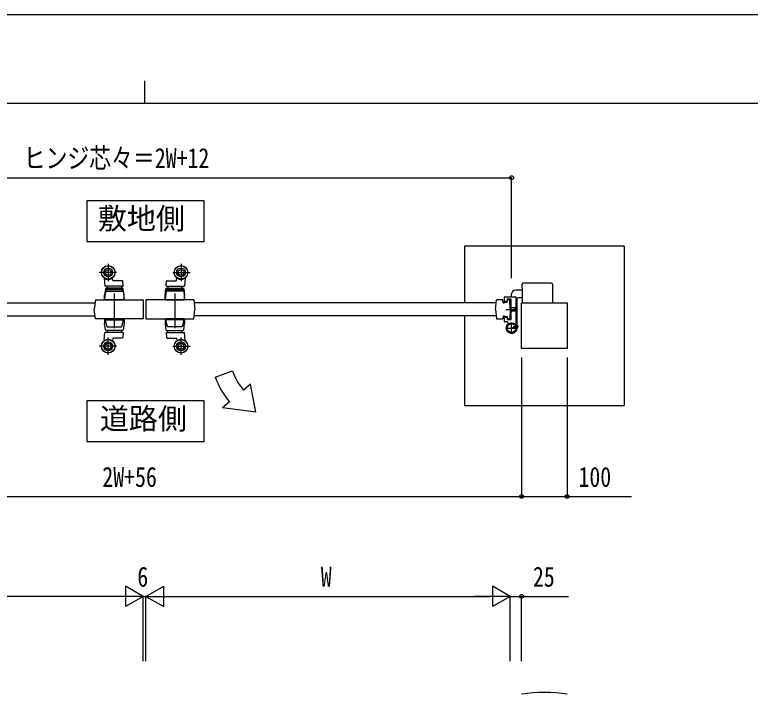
# Model space of a CAD drawing. Units: millimetres, scale not verified. Extents: x -4205 to 4205, y -2970 to 2970.
# Drawn here: x -290 to 1325, y 1478 to 2970 of the extents above; entities that cross this region are included whole.
import ezdxf
from ezdxf.enums import TextEntityAlignment as Align

# ---------------------------------------------------------------- set-up
doc = ezdxf.new("R2010")
doc.units = ezdxf.units.MM
doc.header["$LTSCALE"] = 10
for name, color, linetype in [('0-1_USER1', 3, 'Continuous'), ('0-2_YKK_12', 2, 'Continuous'), ('0-3_YKK_13', 4, 'Continuous'), ('0-4_YKK_A1', 4, 'Continuous'), ('0-5_YKK_D', 6, 'Continuous'), ('0-6_YKK_ZWAK', 7, 'Continuous')]:
    doc.layers.add(name, color=color, linetype=linetype)
doc.styles.add('ＭＳ ゴシック', font='')
doc.styles.get('ＭＳ ゴシック').set_extended_font_data('MS Gothic')

msp = doc.modelspace()

# ---------------------------------------------------------------- linework, layer by layer
at = {"layer": '0-1_USER1'}
for points in [[(-132.01, 2561.58), (-132.01, 2472.33), (125.59, 2472.33), (125.59, 2561.58)], [(-132.01, 2122.14), (-132.01, 2032.89), (125.59, 2032.89), (125.59, 2122.14)]]:
    msp.add_lwpolyline(points, close=True, dxfattribs=at)
at = {"layer": '0-2_YKK_12'}
for p, q in [((-71.48, 2358.04), (-71.48, 2281.66)), ((61.52, 2358.04), (61.52, 2281.66))]:
    msp.add_line(p, q, dxfattribs=at)
at = {"layer": '0-3_YKK_13'}
for p, q in [((-84.98, 2423.05), (-84.98, 2385.05)), ((75.02, 2423.05), (75.02, 2385.05)), ((-66.98, 2404.05), (-104.98, 2404.05)), ((-75.12, 2386.88), (-75.85, 2391.26)), ((57.02, 2404.05), (95.02, 2404.05)), ((65.16, 2386.88), (65.89, 2391.26)), ((-93.89, 2390.99), (-92.52, 2374.51)), ((-54.54, 2386.05), (-74.13, 2386.05)), ((-52.03, 2374.6), (-53.04, 2384.7)), ((42.07, 2374.6), (43.08, 2384.7)), ((44.58, 2386.05), (64.17, 2386.05)), ((83.93, 2390.99), (82.56, 2374.51)), ((824.02, 2369.55), (824.02, 2378.55)), ((889.02, 2380.55), (826.02, 2380.55)), ((891.02, 2378.55), (891.02, 2337.05)), ((-91.22, 2367.83), (-92.98, 2354.05)), ((-90.79, 2362.61), (-92.98, 2346.05)), ((-52.53, 2374.05), (-92.02, 2374.05)), ((-90.76, 2362.79), (-90.79, 2362.6)), ((-90.79, 2362.61), (-90.79, 2362.6)), ((-90.26, 2365.24), (-90.48, 2363.55)), ((-90.48, 2363.55), (-52.48, 2363.55)), ((-90.47, 2363.05), (-52.49, 2363.05)), ((-53.72, 2369.55), (-89.24, 2369.55)), ((-71.48, 2366.55), (-88.77, 2366.55)), ((-86.98, 2369.55), (-86.98, 2374.05)), ((-54.19, 2366.55), (-71.48, 2366.55)), ((-61.18, 2363.05), (-61.18, 2363.55)), ((-55.98, 2374.05), (-55.98, 2369.55)), ((-52.78, 2363.55), (-52.78, 2363.05)), ((-52.48, 2363.55), (-52.7, 2365.24)), ((-52.2, 2362.79), (-49.98, 2346.05)), ((-52.17, 2362.6), (-52.17, 2362.61)), ((-49.98, 2354.05), (-51.74, 2367.83)), ((40.02, 2354.05), (41.78, 2367.83)), ((42.24, 2362.79), (40.02, 2346.05)), ((42.21, 2362.6), (42.21, 2362.61)), ((42.52, 2363.55), (42.74, 2365.24)), ((80.52, 2363.55), (42.52, 2363.55)), ((80.51, 2363.05), (42.53, 2363.05)), ((42.57, 2374.05), (82.06, 2374.05)), ((42.82, 2363.55), (42.82, 2363.05)), ((43.76, 2369.55), (79.28, 2369.55)), ((44.23, 2366.55), (61.52, 2366.55)), ((46.02, 2374.05), (46.02, 2369.55)), ((51.22, 2363.05), (51.22, 2363.55)), ((61.52, 2366.55), (78.81, 2366.55)), ((77.02, 2369.55), (77.02, 2374.05)), ((80.3, 2365.24), (80.52, 2363.55)), ((80.8, 2362.79), (80.83, 2362.6)), ((80.83, 2362.61), (83.02, 2346.05)), ((80.83, 2362.61), (80.83, 2362.6)), ((81.26, 2367.83), (83.02, 2354.05)), ((824.02, 2365.55), (810.52, 2365.55)), ((824.02, 2369.55), (824.02, 2337.05)), ((-112.98, 2344.05), (-115.56, 2323.05)), ((-92.98, 2344.05), (-92.98, 2354.05)), ((-92.98, 2346.05), (-92.98, 2344.05)), ((-92.98, 2344.05), (-49.98, 2344.05)), ((-49.98, 2344.05), (-92.98, 2344.05)), ((-49.98, 2344.05), (-92.98, 2344.05)), ((-92.98, 2344.05), (-49.98, 2344.05)), ((-49.98, 2344.05), (-49.98, 2354.05)), ((-49.98, 2344.05), (-49.98, 2346.05)), ((40.02, 2344.05), (40.02, 2354.05)), ((40.02, 2344.05), (40.02, 2346.05)), ((83.02, 2344.05), (40.02, 2344.05)), ((40.02, 2344.05), (83.02, 2344.05)), ((40.02, 2344.05), (83.02, 2344.05)), ((83.02, 2344.05), (40.02, 2344.05)), ((83.02, 2344.05), (83.02, 2354.05)), ((83.02, 2346.05), (83.02, 2344.05)), ((103.02, 2344.05), (105.6, 2323.05)), ((765.44, 2323.05), (768.02, 2344.05)), ((782.02, 2344.05), (768.02, 2344.05)), ((782.85, 2337.55), (782.02, 2344.05)), ((785.52, 2341.05), (785.52, 2349.55)), ((786.52, 2350.55), (809.52, 2350.55)), ((791.32, 2338.55), (792.02, 2344.05)), ((796.92, 2344.05), (792.02, 2344.05)), ((798.02, 2323.05), (796.92, 2344.05)), ((800.52, 2355.55), (800.52, 2350.55)), ((810.52, 2349.55), (810.52, 2289.4)), ((812.52, 2344.55), (812.52, 2282.05)), ((824.02, 2348.55), (816.52, 2348.55)), ((-777.12, 2337.05), (-113.55, 2337.05)), ((-7.98, 2339.3), (-7.98, 2306.8)), ((-1.98, 2339.3), (-1.98, 2306.8)), ((767.16, 2337.05), (103.59, 2337.05)), ((782.85, 2337.55), (785.67, 2337.55)), ((785.72, 2338.55), (785.67, 2337.55)), ((790.52, 2340.05), (786.52, 2340.05)), ((799.22, 2327.05), (800.52, 2327.05)), ((799.22, 2327.05), (800.52, 2327.05)), ((800.52, 2327.05), (808.82, 2327.05)), ((800.52, 2327.05), (808.82, 2327.05)), ((808.82, 2319.05), (808.82, 2327.05)), ((808.82, 2327.05), (810.02, 2325.85)), ((808.82, 2319.05), (808.82, 2327.05)), ((808.82, 2327.05), (810.02, 2325.85)), ((-112.98, 2302.05), (-115.56, 2323.05)), ((103.02, 2302.05), (105.6, 2323.05)), ((765.44, 2323.05), (768.02, 2302.05)), ((788.09, 2323.05), (812.13, 2323.05)), ((798.02, 2323.05), (796.92, 2302.05)), ((798.02, 2323.05), (798.02, 2323.95)), ((799.22, 2319.05), (798.02, 2320.25)), ((799.22, 2319.05), (798.02, 2320.25)), ((800.52, 2326.37), (798.54, 2326.37)), ((800.52, 2326.37), (798.54, 2326.37)), ((800.52, 2319.73), (798.54, 2319.73)), ((800.52, 2319.73), (798.54, 2319.73)), ((800.52, 2319.05), (799.22, 2319.05)), ((800.52, 2319.05), (799.22, 2319.05)), ((809.5, 2326.37), (800.52, 2326.37)), ((809.5, 2326.37), (800.52, 2326.37)), ((809.5, 2319.73), (800.52, 2319.73)), ((809.5, 2319.73), (800.52, 2319.73)), ((808.82, 2319.05), (800.52, 2319.05)), ((808.82, 2319.05), (800.52, 2319.05)), ((808.82, 2319.05), (810.02, 2320.25)), ((808.82, 2319.05), (810.02, 2320.25)), ((810.02, 2325.85), (810.02, 2320.25)), ((810.02, 2325.85), (810.02, 2320.25)), ((-777.12, 2309.05), (-113.84, 2309.05)), ((-49.98, 2302.05), (-92.98, 2302.05)), ((-49.98, 2302.05), (-92.98, 2302.05)), ((-49.98, 2302.05), (-92.98, 2302.05)), ((-92.98, 2302.05), (-92.98, 2292.05)), ((-49.98, 2302.05), (-92.98, 2302.05)), ((-91.48, 2299.85), (-91.48, 2301.45)), ((-91.46, 2299.69), (-87.66, 2285.49)), ((-90.88, 2302.05), (-53.98, 2302.05)), ((-90.88, 2299.85), (-52.08, 2299.85)), ((-55.3, 2285.49), (-51.5, 2299.69)), ((-53.98, 2302.05), (-52.08, 2302.05)), ((-51.48, 2301.45), (-51.48, 2299.85)), ((-49.98, 2302.05), (-49.98, 2292.05)), ((40.02, 2302.05), (83.02, 2302.05)), ((40.02, 2302.05), (83.02, 2302.05)), ((40.02, 2302.05), (40.02, 2292.05)), ((40.02, 2302.05), (83.02, 2302.05)), ((40.02, 2302.05), (83.02, 2302.05)), ((41.52, 2301.45), (41.52, 2299.85)), ((45.34, 2285.49), (41.54, 2299.69)), ((44.02, 2302.05), (42.12, 2302.05)), ((80.92, 2299.85), (42.12, 2299.85)), ((80.92, 2302.05), (44.02, 2302.05)), ((81.5, 2299.69), (77.7, 2285.49)), ((81.52, 2299.85), (81.52, 2301.45)), ((83.02, 2302.05), (83.02, 2292.05)), ((767.16, 2309.05), (103.88, 2309.05)), ((768.02, 2302.05), (782.02, 2302.05)), ((782.85, 2308.55), (782.02, 2302.05)), ((782.85, 2308.55), (785.67, 2308.55)), ((785.52, 2296.55), (785.52, 2305.05)), ((785.72, 2307.55), (785.67, 2308.55)), ((786.52, 2306.05), (790.52, 2306.05)), ((791.02, 2295.55), (786.52, 2295.55)), ((791.32, 2307.55), (792.02, 2302.05)), ((792.02, 2302.05), (796.92, 2302.05)), ((801.02, 2269.55), (801.02, 2294.55)), ((-91.22, 2278.27), (-92.98, 2292.05)), ((-87.08, 2285.05), (-63.23, 2285.05)), ((-63.23, 2285.05), (-55.88, 2285.05)), ((-49.98, 2292.05), (-51.74, 2278.27)), ((40.02, 2292.05), (41.78, 2278.27)), ((53.27, 2285.05), (45.92, 2285.05)), ((77.12, 2285.05), (53.27, 2285.05)), ((81.26, 2278.27), (83.02, 2292.05)), ((788.52, 2282.05), (813.52, 2282.05)), ((815.42, 2285.91), (803.06, 2282.6)), ((805.82, 2285.4), (811.44, 2286.91)), ((806.85, 2281.54), (805.82, 2285.4)), ((805.99, 2284.77), (811.7, 2286.3)), ((806.68, 2282.17), (812.4, 2283.71)), ((812.48, 2283.05), (806.85, 2281.54)), ((811.7, 2286.3), (811.78, 2286.32)), ((812.4, 2283.71), (812.48, 2283.73)), ((-93.89, 2255.11), (-92.52, 2271.59)), ((-52.53, 2272.05), (-92.02, 2272.05)), ((-53.72, 2276.55), (-89.24, 2276.55)), ((-86.98, 2276.55), (-86.98, 2272.05)), ((-55.98, 2272.05), (-55.98, 2276.55)), ((-52.03, 2271.5), (-53.04, 2261.4)), ((42.07, 2271.5), (43.08, 2261.4)), ((42.57, 2272.05), (82.06, 2272.05)), ((43.76, 2276.55), (79.28, 2276.55)), ((46.02, 2272.05), (46.02, 2276.55)), ((77.02, 2276.55), (77.02, 2272.05)), ((83.93, 2255.11), (82.56, 2271.59)), ((-84.98, 2223.05), (-84.98, 2261.05)), ((-75.12, 2259.21), (-75.85, 2254.84)), ((-54.54, 2260.05), (-74.13, 2260.05)), ((44.58, 2260.05), (64.17, 2260.05)), ((65.16, 2259.21), (65.89, 2254.84)), ((75.02, 2223.05), (75.02, 2261.05)), ((-66.98, 2242.05), (-104.98, 2242.05)), ((57.02, 2242.05), (95.02, 2242.05))]:
    msp.add_line(p, q, dxfattribs=at)
for points in [[(-112.98, 2344.05), (-7.98, 2344.05), (-7.98, 2339.3)], [(103.02, 2344.05), (-1.98, 2344.05), (-1.98, 2339.3)], [(791.52, 2305.05), (791.52, 2300.55), (800.52, 2300.55), (800.52, 2345.55), (791.52, 2345.55), (791.52, 2341.05)], [(782.72, 2338.55), (785.72, 2338.55), (791.32, 2338.55)], [(799.22, 2319.05), (799.22, 2327.05), (798.02, 2325.85), (798.02, 2320.25)], [(799.22, 2319.05), (799.22, 2327.05), (798.02, 2325.85), (798.02, 2320.25)], [(-7.98, 2306.8), (-7.98, 2302.05), (-112.98, 2302.05)], [(-1.98, 2306.8), (-1.98, 2302.05), (103.02, 2302.05)], [(782.72, 2307.55), (785.72, 2307.55), (791.32, 2307.55)], [(811.61, 2286.96), (811.22, 2288.41), (812.68, 2288.41)], [(811.44, 2286.91), (811.61, 2286.96), (812.65, 2283.09), (812.48, 2283.05)], [(813.86, 2287.66), (812.22, 2286.24), (811.93, 2284.97)], [(814.94, 2283.6), (812.82, 2284.02), (811.93, 2284.97)], [(812.65, 2283.09), (813.03, 2281.64), (814.3, 2282.37)]]:
    msp.add_lwpolyline(points, dxfattribs=at)
for centre, radius in [((-84.98, 2404.05), 15), ((-84.98, 2404.05), 14.7), ((-84.98, 2404.05), 9.75), ((-84.98, 2404.05), 6.6), ((75.02, 2404.05), 15), ((75.02, 2404.05), 14.7), ((75.02, 2404.05), 9.75), ((75.02, 2404.05), 6.6), ((801.02, 2282.05), 11.5), ((801.02, 2282.05), 9.5), ((-84.98, 2242.05), 15), ((-84.98, 2242.05), 14.7), ((-84.98, 2242.05), 9.75), ((-84.98, 2242.05), 6.6), ((75.02, 2242.05), 15), ((75.02, 2242.05), 14.7), ((75.02, 2242.05), 9.75), ((75.02, 2242.05), 6.6)]:
    msp.add_circle(centre, radius, dxfattribs=at)
for centre, radius, start, end in [((-93.39, 2391.03), 0.5, 57.12534, 184.76364), ((-84.98, 2404.05), 15, 237.12534, 303.86897), ((-84.98, 2404.05), 15, 270, 303.86897), ((-76.34, 2391.18), 0.5, 9.46232, 123.86897), ((66.38, 2391.18), 0.5, 56.13103, 170.53768), ((75.02, 2404.05), 15, 236.13103, 270), ((75.02, 2404.05), 15, 236.13103, 302.87466), ((83.43, 2391.03), 0.5, 355.23636, 122.87466), ((-74.13, 2387.05), 1, 189.46232, 270), ((-54.54, 2384.55), 1.5, 5.71059, 90), ((44.58, 2384.55), 1.5, 90, 174.28941), ((64.17, 2387.05), 1, 270, 350.53768), ((826.02, 2378.55), 2, 90, 180), ((889.02, 2378.55), 2, 0, 90), ((-92.02, 2374.55), 0.5, 184.76364, 270), ((-89.24, 2367.55), 2, 90, 172), ((-90.47, 2362.75), 0.3, 90, 172.45495), ((-88.77, 2365.05), 1.5, 90, 172.4992), ((-54.19, 2365.05), 1.5, 7.5008, 90), ((-53.72, 2367.55), 2, 8, 90), ((-52.53, 2374.55), 0.5, 270, 5.71059), ((-52.49, 2362.75), 0.3, 7.54505, 90), ((43.76, 2367.55), 2, 90, 172), ((42.57, 2374.55), 0.5, 174.28941, 270), ((42.53, 2362.75), 0.3, 90, 172.45495), ((44.23, 2365.05), 1.5, 90, 172.4992), ((78.81, 2365.05), 1.5, 7.5008, 90), ((79.28, 2367.55), 2, 8, 90), ((80.51, 2362.75), 0.3, 7.54505, 90), ((82.06, 2374.55), 0.5, 270, 355.23636), ((810.52, 2355.55), 10, 90, 180), ((786.52, 2349.55), 1, 90.00001, 179.99999), ((809.52, 2349.55), 1, 0.00001, 89.99999), ((816.52, 2344.55), 4, 90, 180), ((786.52, 2341.05), 1, 180.00001, 269.99999), ((790.52, 2341.05), 1, 270.00001, 359.99999), ((-90.88, 2301.45), 0.6, 90, 180), ((-90.88, 2299.85), 0.6, 180, 195.00002), ((-52.08, 2301.45), 0.6, 0, 90), ((-52.08, 2299.85), 0.6, 344.99998, 0), ((42.12, 2301.45), 0.6, 90, 180), ((42.12, 2299.85), 0.6, 180, 195.00002), ((80.92, 2301.45), 0.6, 0, 90), ((80.92, 2299.85), 0.6, 344.99998, 0), ((786.52, 2305.05), 1, 90.00001, 179.99999), ((786.52, 2296.55), 1, 180.00001, 269.99999), ((790.52, 2305.05), 1, 0.00001, 89.99999), ((791.02, 2292.55), 3, 313.60282, 90.00001), ((-89.24, 2278.55), 2, 188, 270), ((-87.08, 2285.65), 0.6, 195.00002, 270), ((-55.88, 2285.65), 0.6, 270, 344.99998), ((-53.72, 2278.55), 2, 270, 352), ((43.76, 2278.55), 2, 188, 270), ((45.92, 2285.65), 0.6, 195.00002, 270), ((77.12, 2285.65), 0.6, 270, 344.99998), ((79.28, 2278.55), 2, 270, 352), ((801.02, 2282.05), 11.5, 133.60283, 30.4503), ((813.52, 2289.4), 3, 180, 210.4503), ((812.68, 2287.11), 1.3, 29.0353, 90), ((805.95, 2283.37), 9, 0.9647, 29.0353), ((813.65, 2283.5), 1.3, 300, 0.9647), ((-92.02, 2271.55), 0.5, 90, 175.23636), ((-52.53, 2271.55), 0.5, 354.28941, 90), ((42.57, 2271.55), 0.5, 90, 185.71059), ((82.06, 2271.55), 0.5, 4.76364, 90), ((-93.39, 2255.07), 0.5, 175.23636, 302.87466), ((-84.98, 2242.05), 15, 56.13103, 122.87466), ((-84.98, 2242.05), 15, 56.13103, 90), ((-76.34, 2254.92), 0.5, 236.13103, 350.53768), ((-74.13, 2259.05), 1, 90, 170.53768), ((-54.54, 2261.55), 1.5, 270, 354.28941), ((44.58, 2261.55), 1.5, 185.71059, 270), ((64.17, 2259.05), 1, 9.46232, 90), ((66.38, 2254.92), 0.5, 189.46232, 303.86897), ((75.02, 2242.05), 15, 90, 123.86897), ((75.02, 2242.05), 15, 57.12534, 123.86897), ((83.43, 2255.07), 0.5, 237.12534, 4.76364)]:
    msp.add_arc(centre, radius, start, end, dxfattribs=at)
at = {"layer": '0-4_YKK_A1'}
for p, q in [((1048.02, 2462.05), (698.02, 2462.05)), ((698.02, 2462.05), (698.02, 2337.05)), ((1048.02, 2462.05), (1048.02, 2112.05)), ((824.02, 2369.55), (824.02, 2378.55)), ((889.02, 2380.55), (826.02, 2380.55)), ((891.02, 2378.55), (891.02, 2337.05)), ((824.02, 2369.55), (824.02, 2337.05)), ((698.02, 2309.05), (698.02, 2112.05)), ((150.23, 2174.05), (187.82, 2187.73)), ((227.45, 2158.48), (212.13, 2145.63)), ((239.38, 2097.05), (227.45, 2158.48)), ((181.49, 2119.91), (166.17, 2107.06)), ((239.38, 2097.05), (166.17, 2107.06)), ((698.02, 2112.05), (1048.02, 2112.05))]:
    msp.add_line(p, q, dxfattribs=at)
msp.add_lwpolyline([(823.02, 2337.05), (923.02, 2337.05), (923.02, 2237.05), (823.02, 2237.05)], close=True, dxfattribs=at)
for centre, radius, start, end in [((826.02, 2378.55), 2, 90.00009, 180.00009), ((889.02, 2378.55), 2, 0.00009, 90.00009), ((319.38, 2235.62), 140, 200.00072, 220.00072), ((319.38, 2235.62), 180, 200.00072, 220.00072), ((873.02, 1161.83), 320, 80.99877, 99.00123)]:
    msp.add_arc(centre, radius, start, end, dxfattribs=at)
at = {"layer": '0-5_YKK_D'}
for p, q in [((-810.98, 2612.05), (801.02, 2612.05)), ((801.02, 2391.55), (801.02, 2613.05)), ((823.02, 2217.05), (823.02, 1911.05)), ((823.02, 2217.05), (823.02, 1911.05)), ((923.02, 2217.05), (923.02, 1911.05)), ((-832.98, 1912.05), (823.02, 1912.05)), ((-7.98, 1692.84), (-46.95, 1715.34)), ((-46.95, 1715.34), (-46.95, 1670.34)), ((-1.98, 1692.84), (36.99, 1715.34)), ((36.99, 1670.34), (36.99, 1715.34)), ((798.02, 1692.84), (759.05, 1715.34)), ((759.05, 1715.34), (759.05, 1670.34)), ((-52.98, 1692.84), (-762.98, 1692.84)), ((-7.98, 1692.84), (-85.92, 1692.84)), ((-7.98, 1692.84), (-46.95, 1670.34)), ((-7.98, 1550.39), (-7.98, 1693.84)), ((-7.98, 1550.39), (-7.98, 1693.84)), ((-7.98, 1692.84), (-1.98, 1692.84)), ((-1.98, 1550.39), (-1.98, 1693.84)), ((-1.98, 1550.39), (-1.98, 1693.84)), ((-1.98, 1692.84), (36.99, 1670.34)), ((-1.98, 1692.84), (75.96, 1692.84)), ((43.02, 1692.84), (753.02, 1692.84)), ((798.02, 1692.84), (720.08, 1692.84)), ((798.02, 1692.84), (759.05, 1670.34)), ((798.02, 1550.39), (798.02, 1693.84)), ((798.02, 1550.39), (798.02, 1693.84)), ((823.02, 1550.39), (823.02, 1693.84))]:
    msp.add_line(p, q, dxfattribs=at)
for points in [[(823.02, 1912.05), (923.02, 1912.05), (1064.82, 1912.05)], [(798.02, 1692.84), (823.02, 1692.84), (926.42, 1692.84)]]:
    msp.add_lwpolyline(points, dxfattribs=at)
for centre in [(801.02, 2612.05), (823.02, 1912.05), (823.02, 1912.05), (923.02, 1912.05), (823.02, 1692.84)]:
    msp.add_circle(centre, 4.25, dxfattribs=at)
at = {"layer": '0-6_YKK_ZWAK'}
for p, q in [((-4.98, 2825), (-4.98, 2775)), ((3895.02, 2775), (-3904.98, 2775))]:
    msp.add_line(p, q, dxfattribs=at)
msp.add_lwpolyline([(-4205, -2970), (4205, -2970), (4205, 2970), (-4205, 2970)], close=True, dxfattribs=at)

# ---------------------------------------------------------------- texts
at = {"layer": '0-1_USER1', "style": 'ＭＳ ゴシック'}
for s, p in [('敷地側', (-107.63, 2485.08)), ('道路側', (-103.29, 2045.64))]:
    msp.add_text(s, height=46.74, dxfattribs=at).set_placement(p, align=Align.BOTTOM_LEFT)
at = {"layer": '0-5_YKK_D', "style": 'ＭＳ ゴシック', "width": 0.8}
for s, p in [('ヒンジ芯々＝2W+12', (-270.58, 2620.05)), ('2W+56', (-97.78, 1920.05)), ('100', (948.02, 1920.05)), ('6', (-20.98, 1700.84)), ('W', (382.02, 1700.84)), ('25', (848.02, 1700.84))]:
    msp.add_text(s, height=43.99, dxfattribs=at).set_placement(p, align=Align.BOTTOM_LEFT)

doc.saveas('drawing.dxf')
